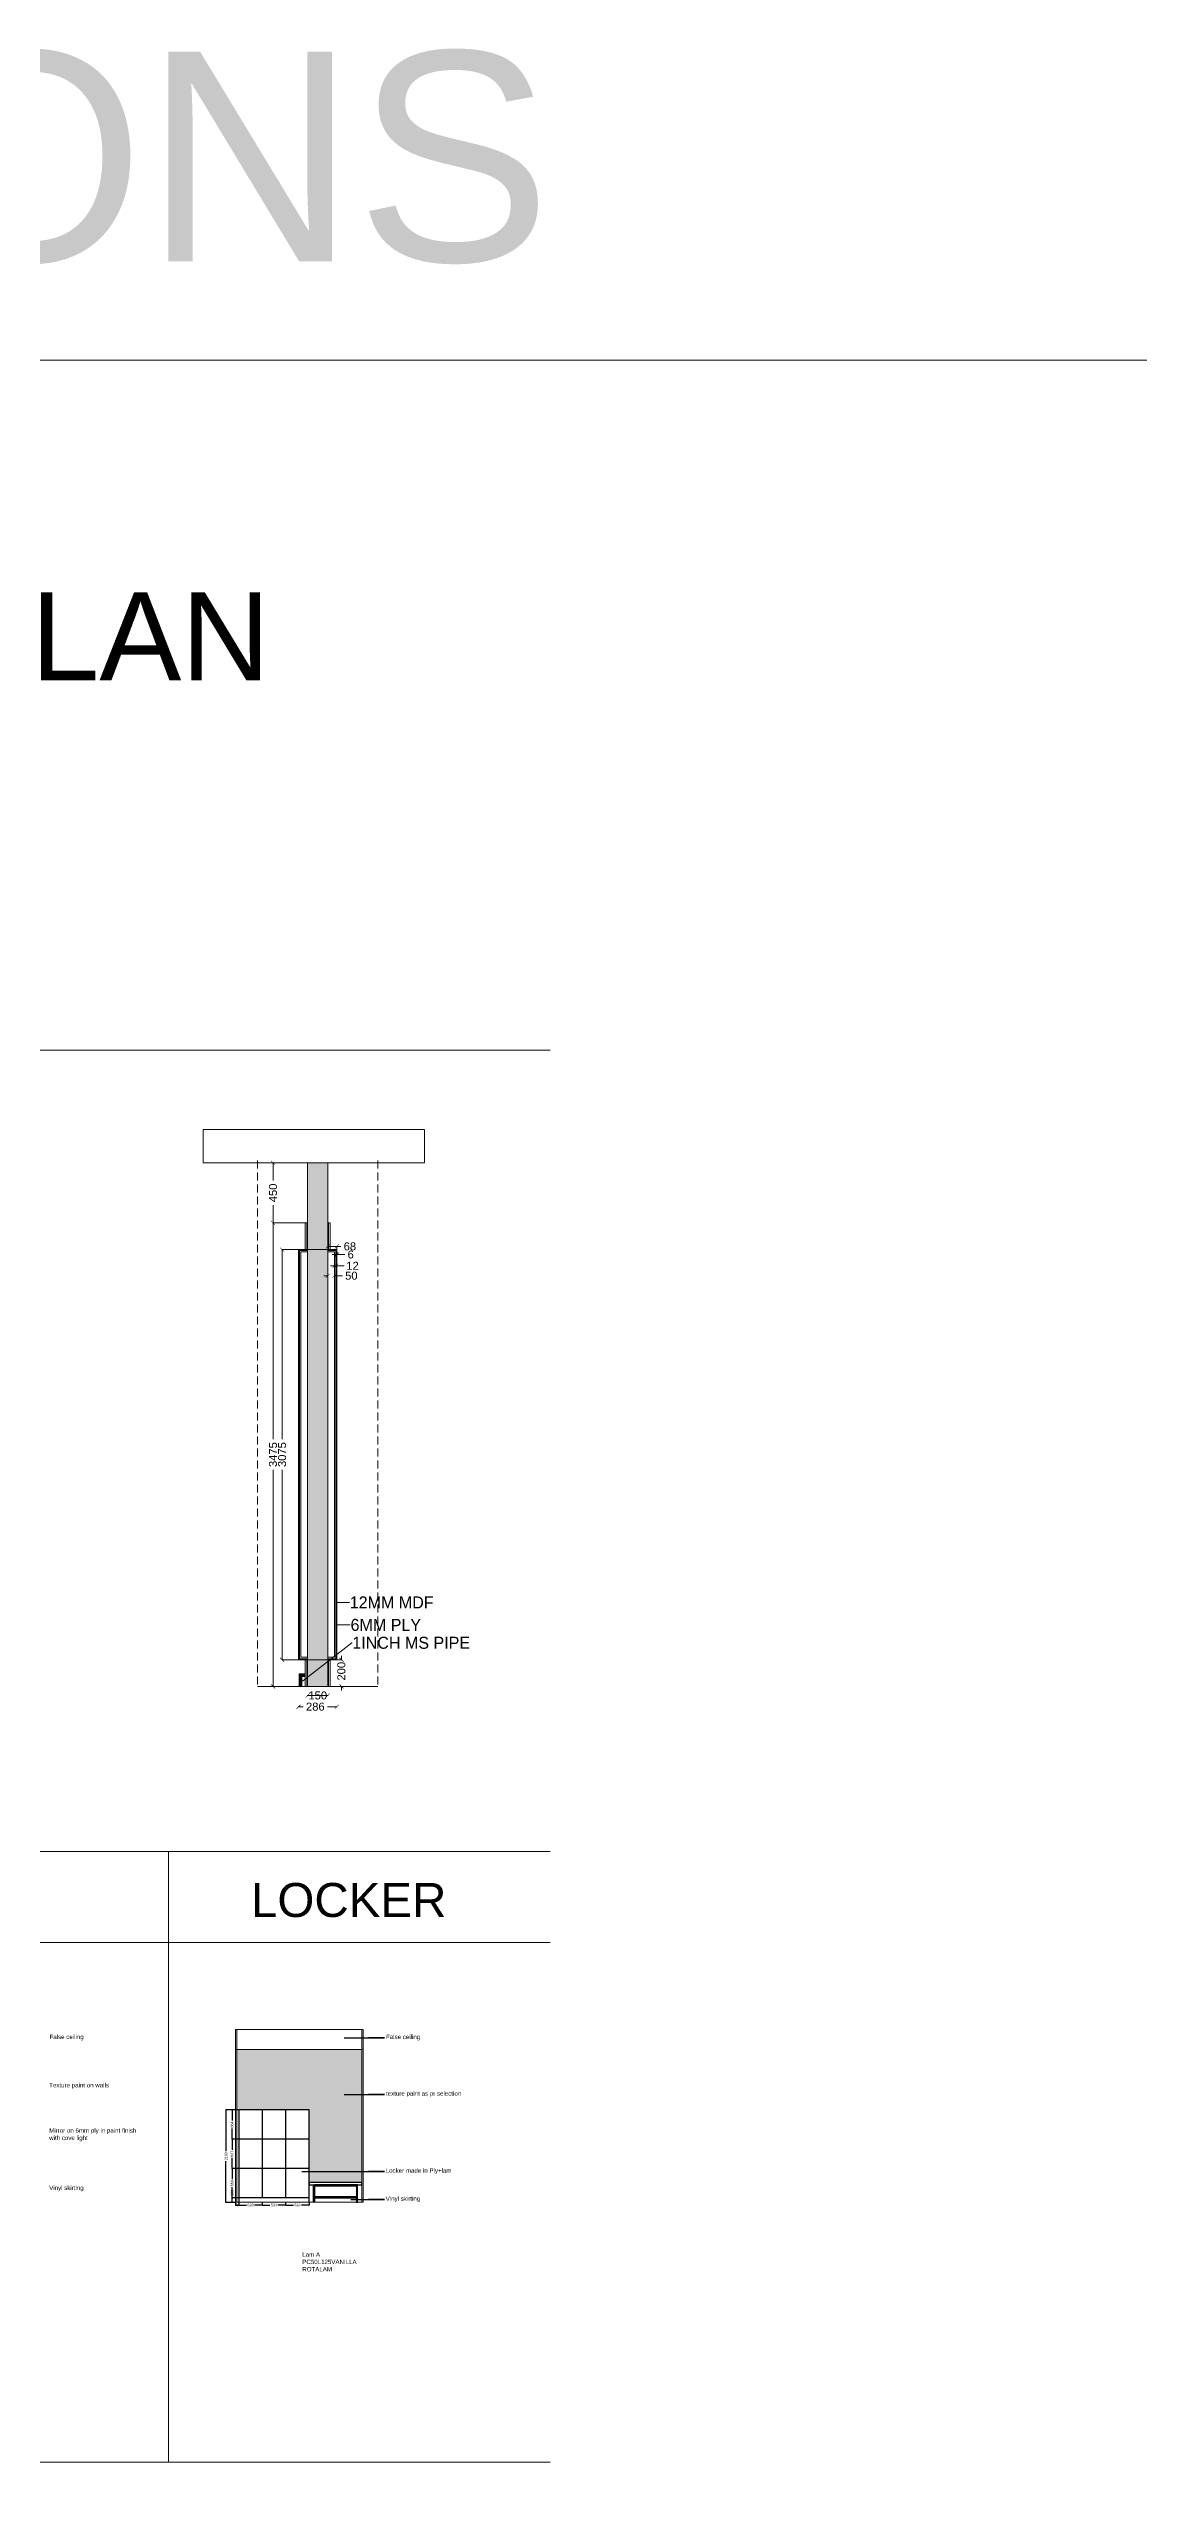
# Model space of a CAD drawing. Header units: millimetres. Extents: x 1464389 to 1998638, y -29162 to 256806.
# Drawn here: x 1908914 to 1933674, y 183540 to 238725 of the extents above; entities that cross this region are included whole.
import ezdxf
from ezdxf import colors
from ezdxf.entities.mleader import LeaderData, LeaderLine
from ezdxf.math import Vec2, Vec3

# ---------------------------------------------------------------- set-up
doc = ezdxf.new("R2010")
doc.units = ezdxf.units.MM
doc.header["$LTSCALE"] = 15
doc.header["$PDMODE"] = 35
doc.linetypes.add('DASHED', pattern=[0.75, 0.5, -0.25])
doc.layers.get('0').update_dxf_attribs({"lineweight": 5})
for name, color, linetype, lineweight in [('A-Hatch', 251, 'Continuous', 9), ('dimension', 1, 'Continuous', 25), ('false ceiling', 124, 'Continuous', 9), ('Hatch', 252, 'Continuous', 15)]:
    doc.layers.add(name, color=color, linetype=linetype, lineweight=lineweight)
doc.layers.add('Furnitures', color=7, linetype='Continuous', lineweight=25, true_color=0x753b00)
doc.layers.add('LS_DR_Skirting', color=154, linetype='Continuous')
doc.layers.add('Text', color=250, linetype='Continuous')
doc.layers.add('TEXTS', color=7, linetype='Continuous', true_color=0x636466)
doc.styles.add('ARIAL', font='arial.ttf')
doc.dimstyles.new('SC-25', dxfattribs={"dimtxt": 60, "dimasz": 30, "dimexe": 0, "dimexo": 0, "dimgap": 25, "dimtad": 0, "dimdec": 0, "dimzin": 0, "dimdsep": 46, "dimtxsty": 'ARIAL', "dimblk": 'ARCHTICK', "dimcen": 0.09, "dimdle": 3, "dimclrd": 251, "dimclre": 251, "dimclrt": 1, "dimadec": 0, "dimazin": 0, "dimtfac": 1, "dimtdec": 0, "dimtofl": 0, "dimtmove": 0, "dimatfit": 2, "dimfxl": 100, "dimtolj": 1, "dimtzin": 0, "dimarcsym": 0})

# ---------------------------------------------------------------- blocks, each defined once
blk = doc.blocks.new('_ArchTick')
at = {"color": 0, "linetype": 'ByBlock', "const_width": 0.15}
blk.add_lwpolyline([(-0.5, -0.5), (0.5, 0.5)], dxfattribs=at)
blk = doc.blocks.new('*D1319')
at = {"layer": 'Defpoints', "color": 0, "ltscale": 0.25, "transparency": 16777216}
for p in [(3435142, 304428), (3435210, 304452), (3435210, 304428)]:
    blk.add_point(p, dxfattribs=at)
at = {"layer": 'dimension', "color": 251, "lineweight": -2, "ltscale": 0.25, "transparency": 16777216}
for p, q in [((3435139, 304452), (3435210, 304452)), ((3435142, 304428), (3435142, 304452)), ((3435210, 304428), (3435210, 304452)), ((3435210, 304452), (3435240, 304452))]:
    blk.add_line(p, q, dxfattribs=at)
at = {"layer": 'dimension', "color": 251, "lineweight": -2, "ltscale": 0.25, "transparency": 16777216, "xscale": 30, "yscale": 30, "zscale": 30, "rotation": 180}
blk.add_blockref('_ArchTick', (3435142, 304452), dxfattribs=at)
at = {"layer": 'dimension', "color": 251, "lineweight": -2, "ltscale": 0.25, "transparency": 16777216, "xscale": 30, "yscale": 30, "zscale": 30}
blk.add_blockref('_ArchTick', (3435210, 304452), dxfattribs=at)
at = {"layer": 'dimension', "color": 1, "ltscale": 0.25, "transparency": 16777216, "insert": (3435308, 304452), "char_height": 60, "attachment_point": 5, "style": 'ARIAL'}
blk.add_mtext('\\A1;68', dxfattribs=at)
blk = doc.blocks.new('*D1320')
at = {"layer": 'Defpoints', "color": 0, "ltscale": 0.25, "transparency": 16777216}
for p in [(3435160, 301353), (3435244, 301353), (3435160, 301153)]:
    blk.add_point(p, dxfattribs=at)
at = {"layer": 'dimension', "color": 251, "lineweight": -2, "ltscale": 0.25, "transparency": 16777216}
for p, q in [((3435160, 301353), (3435244, 301353)), ((3435244, 301353), (3435244, 301383)), ((3435160, 301153), (3435244, 301153)), ((3435244, 301153), (3435244, 301123))]:
    blk.add_line(p, q, dxfattribs=at)
at = {"layer": 'dimension', "color": 251, "lineweight": -2, "ltscale": 0.25, "transparency": 16777216, "xscale": 30, "yscale": 30, "zscale": 30}
for p, rotation in [((3435244, 301353), 270), ((3435244, 301153), 90)]:
    blk.add_blockref('_ArchTick', p, dxfattribs=dict(at, rotation=rotation))
at = {"layer": 'dimension', "color": 1, "ltscale": 0.25, "transparency": 16777216, "insert": (3435244, 301267), "char_height": 60, "attachment_point": 5, "rotation": 90, "style": 'ARIAL'}
blk.add_mtext('\\A1;200', dxfattribs=at)
blk = doc.blocks.new('*D1315')
at = {"layer": 'Defpoints', "color": 0, "ltscale": 0.25, "transparency": 16777216}
for p in [(3434992, 301085), (3435142, 301085), (3435142, 301085)]:
    blk.add_point(p, dxfattribs=at)
at = {"layer": 'dimension', "color": 251, "lineweight": -2, "ltscale": 0.25, "transparency": 16777216}
blk.add_line((3434989, 301085), (3435145, 301085), dxfattribs=at)
at = {"layer": 'dimension', "color": 251, "lineweight": -2, "ltscale": 0.25, "transparency": 16777216, "xscale": 30, "yscale": 30, "zscale": 30, "rotation": 180}
blk.add_blockref('_ArchTick', (3434992, 301085), dxfattribs=at)
at = {"layer": 'dimension', "color": 251, "lineweight": -2, "ltscale": 0.25, "transparency": 16777216, "xscale": 30, "yscale": 30, "zscale": 30}
blk.add_blockref('_ArchTick', (3435142, 301085), dxfattribs=at)
at = {"layer": 'dimension', "color": 1, "ltscale": 0.25, "transparency": 16777216, "insert": (3435067, 301085), "char_height": 60, "attachment_point": 5, "style": 'ARIAL'}
blk.add_mtext('\\A1;150', dxfattribs=at)
blk = doc.blocks.new('*D1316')
at = {"layer": 'Defpoints', "color": 0, "ltscale": 0.25, "transparency": 16777216}
for p in [(3434924, 301001), (3435210, 301001), (3435210, 301001)]:
    blk.add_point(p, dxfattribs=at)
at = {"layer": 'dimension', "color": 251, "lineweight": -2, "ltscale": 0.25, "transparency": 16777216}
for p, q in [((3434921, 301001), (3434957, 301001)), ((3435213, 301001), (3435141, 301001))]:
    blk.add_line(p, q, dxfattribs=at)
at = {"layer": 'dimension', "color": 251, "lineweight": -2, "ltscale": 0.25, "transparency": 16777216, "xscale": 30, "yscale": 30, "zscale": 30, "rotation": 180}
blk.add_blockref('_ArchTick', (3434924, 301001), dxfattribs=at)
at = {"layer": 'dimension', "color": 251, "lineweight": -2, "ltscale": 0.25, "transparency": 16777216, "xscale": 30, "yscale": 30, "zscale": 30}
blk.add_blockref('_ArchTick', (3435210, 301001), dxfattribs=at)
at = {"layer": 'dimension', "color": 1, "ltscale": 0.25, "transparency": 16777216, "insert": (3435049, 301001), "char_height": 60, "attachment_point": 5, "style": 'ARIAL'}
blk.add_mtext('\\A1;286', dxfattribs=at)
blk = doc.blocks.new('*D1321')
at = {"layer": 'Defpoints', "color": 0, "ltscale": 0.25, "transparency": 16777216}
for p in [(3434800, 304428), (3434924, 304428), (3434924, 301353)]:
    blk.add_point(p, dxfattribs=at)
at = {"layer": 'dimension', "color": 251, "lineweight": -2, "ltscale": 0.25, "transparency": 16777216}
for p, q in [((3434800, 304431), (3434800, 303006)), ((3434924, 304428), (3434800, 304428)), ((3434800, 301350), (3434800, 302776)), ((3434924, 301353), (3434800, 301353))]:
    blk.add_line(p, q, dxfattribs=at)
at = {"layer": 'dimension', "color": 251, "lineweight": -2, "ltscale": 0.25, "transparency": 16777216, "xscale": 30, "yscale": 30, "zscale": 30}
for p, rotation in [((3434800, 304428), 90), ((3434800, 301353), 270)]:
    blk.add_blockref('_ArchTick', p, dxfattribs=dict(at, rotation=rotation))
at = {"layer": 'dimension', "color": 1, "ltscale": 0.25, "transparency": 16777216, "insert": (3434800, 302891), "char_height": 60, "attachment_point": 5, "rotation": 90, "style": 'ARIAL'}
blk.add_mtext('\\A1;3075', dxfattribs=at)
blk = doc.blocks.new('*D1322')
at = {"layer": 'Defpoints', "color": 0, "ltscale": 0.25, "transparency": 16777216}
for p in [(3434974, 304628), (3434732, 301153), (3434974, 301153)]:
    blk.add_point(p, dxfattribs=at)
at = {"layer": 'dimension', "color": 251, "lineweight": -2, "ltscale": 0.25, "transparency": 16777216}
for p, q in [((3434732, 304631), (3434732, 303006)), ((3434974, 304628), (3434732, 304628)), ((3434732, 301150), (3434732, 302776)), ((3434974, 301153), (3434732, 301153))]:
    blk.add_line(p, q, dxfattribs=at)
at = {"layer": 'dimension', "color": 251, "lineweight": -2, "ltscale": 0.25, "transparency": 16777216, "xscale": 30, "yscale": 30, "zscale": 30}
for p, rotation in [((3434732, 304628), 90), ((3434732, 301153), 270)]:
    blk.add_blockref('_ArchTick', p, dxfattribs=dict(at, rotation=rotation))
at = {"layer": 'dimension', "color": 1, "ltscale": 0.25, "transparency": 16777216, "insert": (3434732, 302891), "char_height": 60, "attachment_point": 5, "rotation": 90, "style": 'ARIAL'}
blk.add_mtext('\\A1;3475', dxfattribs=at)
blk = doc.blocks.new('*D1323')
at = {"layer": 'Defpoints', "color": 0, "ltscale": 0.25, "transparency": 16777216}
for p in [(3434732, 305078), (3434992, 305078), (3434992, 304628)]:
    blk.add_point(p, dxfattribs=at)
at = {"layer": 'dimension', "color": 251, "lineweight": -2, "ltscale": 0.25, "transparency": 16777216}
for p, q in [((3434732, 305081), (3434732, 304946)), ((3434992, 305078), (3434732, 305078)), ((3434732, 304625), (3434732, 304761)), ((3434992, 304628), (3434732, 304628))]:
    blk.add_line(p, q, dxfattribs=at)
at = {"layer": 'dimension', "color": 251, "lineweight": -2, "ltscale": 0.25, "transparency": 16777216, "xscale": 30, "yscale": 30, "zscale": 30}
for p, rotation in [((3434732, 305078), 90), ((3434732, 304628), 270)]:
    blk.add_blockref('_ArchTick', p, dxfattribs=dict(at, rotation=rotation))
at = {"layer": 'dimension', "color": 1, "ltscale": 0.25, "transparency": 16777216, "insert": (3434732, 304853), "char_height": 60, "attachment_point": 5, "rotation": 90, "style": 'ARIAL'}
blk.add_mtext('\\A1;450', dxfattribs=at)
blk = doc.blocks.new('*D1317')
at = {"layer": 'Defpoints', "color": 0, "ltscale": 0.25, "transparency": 16777216}
for p in [(3435142, 304354), (3435192, 304354), (3435192, 304232)]:
    blk.add_point(p, dxfattribs=at)
at = {"layer": 'dimension', "color": 251, "lineweight": -2, "ltscale": 0.25, "transparency": 16777216}
for p, q in [((3435142, 304354), (3435142, 304232)), ((3435192, 304354), (3435192, 304232)), ((3435142, 304232), (3435112, 304232)), ((3435192, 304232), (3435252, 304232))]:
    blk.add_line(p, q, dxfattribs=at)
at = {"layer": 'dimension', "color": 251, "lineweight": -2, "ltscale": 0.25, "transparency": 16777216, "xscale": 30, "yscale": 30, "zscale": 30}
blk.add_blockref('_ArchTick', (3435142, 304232), dxfattribs=at)
at = {"layer": 'dimension', "color": 251, "lineweight": -2, "ltscale": 0.25, "transparency": 16777216, "xscale": 30, "yscale": 30, "zscale": 30, "rotation": 180}
blk.add_blockref('_ArchTick', (3435192, 304232), dxfattribs=at)
at = {"layer": 'dimension', "color": 1, "ltscale": 0.25, "transparency": 16777216, "insert": (3435319, 304232), "char_height": 60, "attachment_point": 5, "style": 'ARIAL'}
blk.add_mtext('\\A1;50', dxfattribs=at)
blk = doc.blocks.new('*D1318')
at = {"layer": 'Defpoints', "color": 0, "ltscale": 0.25, "transparency": 16777216}
for p in [(3435192, 304384), (3435204, 304384), (3435204, 304307)]:
    blk.add_point(p, dxfattribs=at)
at = {"layer": 'dimension', "color": 251, "lineweight": -2, "ltscale": 0.25, "transparency": 16777216}
for p, q in [((3435192, 304384), (3435192, 304307)), ((3435204, 304384), (3435204, 304307)), ((3435192, 304307), (3435162, 304307)), ((3435204, 304307), (3435264, 304307))]:
    blk.add_line(p, q, dxfattribs=at)
at = {"layer": 'dimension', "color": 251, "lineweight": -2, "ltscale": 0.25, "transparency": 16777216, "xscale": 30, "yscale": 30, "zscale": 30}
blk.add_blockref('_ArchTick', (3435192, 304307), dxfattribs=at)
at = {"layer": 'dimension', "color": 251, "lineweight": -2, "ltscale": 0.25, "transparency": 16777216, "xscale": 30, "yscale": 30, "zscale": 30, "rotation": 180}
blk.add_blockref('_ArchTick', (3435204, 304307), dxfattribs=at)
at = {"layer": 'dimension', "color": 1, "ltscale": 0.25, "transparency": 16777216, "insert": (3435328, 304307), "char_height": 60, "attachment_point": 5, "style": 'ARIAL'}
blk.add_mtext('\\A1;12', dxfattribs=at)
blk = doc.blocks.new('*D1324')
at = {"layer": 'Defpoints', "color": 0, "ltscale": 0.25, "transparency": 16777216}
for p in [(3435204, 304422), (3435210, 304422), (3435210, 304391)]:
    blk.add_point(p, dxfattribs=at)
at = {"layer": 'dimension', "color": 251, "lineweight": -2, "ltscale": 0.25, "transparency": 16777216}
for p, q in [((3435204, 304391), (3435174, 304391)), ((3435204, 304422), (3435204, 304391)), ((3435210, 304422), (3435210, 304391)), ((3435210, 304391), (3435270, 304391))]:
    blk.add_line(p, q, dxfattribs=at)
at = {"layer": 'dimension', "color": 251, "lineweight": -2, "ltscale": 0.25, "transparency": 16777216, "xscale": 30, "yscale": 30, "zscale": 30}
blk.add_blockref('_ArchTick', (3435204, 304391), dxfattribs=at)
at = {"layer": 'dimension', "color": 251, "lineweight": -2, "ltscale": 0.25, "transparency": 16777216, "xscale": 30, "yscale": 30, "zscale": 30, "rotation": 180}
blk.add_blockref('_ArchTick', (3435210, 304391), dxfattribs=at)
at = {"layer": 'dimension', "color": 1, "ltscale": 0.25, "transparency": 16777216, "insert": (3435314, 304391), "char_height": 60, "attachment_point": 5, "style": 'ARIAL'}
blk.add_mtext('\\A1;6', dxfattribs=at)
blk = doc.blocks.new('*D1454')
at = {"layer": 'Defpoints', "color": 0, "ltscale": 0.25, "transparency": 16777216}
for p in [(1913163, 191870), (1912944, 189770), (1913163, 189770)]:
    blk.add_point(p, dxfattribs=at)
at = {"layer": 'dimension', "color": 251, "lineweight": -2, "ltscale": 0.25, "transparency": 16777216}
for p, q in [((1912944, 191873), (1912944, 190935)), ((1913163, 191870), (1912944, 191870)), ((1912944, 189767), (1912944, 190705)), ((1913163, 189770), (1912944, 189770))]:
    blk.add_line(p, q, dxfattribs=at)
at = {"layer": 'dimension', "color": 251, "lineweight": -2, "ltscale": 0.25, "transparency": 16777216, "xscale": 30, "yscale": 30, "zscale": 30}
for p, rotation in [((1912944, 191870), 90), ((1912944, 189770), 270)]:
    blk.add_blockref('_ArchTick', p, dxfattribs=dict(at, rotation=rotation))
at = {"layer": 'dimension', "color": 1, "ltscale": 0.25, "transparency": 16777216, "insert": (1912944, 190820), "char_height": 60, "attachment_point": 5, "rotation": 90, "style": 'ARIAL'}
blk.add_mtext('\\A1;2100', dxfattribs=at)
blk = doc.blocks.new('*D1455')
at = {"layer": 'Defpoints', "color": 0, "ltscale": 0.25, "transparency": 16777216}
for p in [(1913084, 189870), (1913163, 189870), (1913163, 189770)]:
    blk.add_point(p, dxfattribs=at)
at = {"layer": 'dimension', "color": 251, "lineweight": -2, "ltscale": 0.25, "transparency": 16777216}
for p, q in [((1913084, 189870), (1913084, 189900)), ((1913163, 189870), (1913084, 189870)), ((1913084, 189767), (1913084, 189870)), ((1913163, 189770), (1913084, 189770))]:
    blk.add_line(p, q, dxfattribs=at)
at = {"layer": 'dimension', "color": 251, "lineweight": -2, "ltscale": 0.25, "transparency": 16777216, "xscale": 30, "yscale": 30, "zscale": 30}
for p, rotation in [((1913084, 189870), 90), ((1913084, 189770), 270)]:
    blk.add_blockref('_ArchTick', p, dxfattribs=dict(at, rotation=rotation))
at = {"layer": 'dimension', "color": 1, "ltscale": 0.25, "transparency": 16777216, "insert": (1913084, 189988), "char_height": 60, "attachment_point": 5, "rotation": 90, "style": 'ARIAL'}
blk.add_mtext('\\A1;100', dxfattribs=at)
blk = doc.blocks.new('*D1456')
at = {"layer": 'Defpoints', "color": 0, "ltscale": 0.25, "transparency": 16777216}
for p in [(1913084, 190539), (1913163, 190539), (1913163, 189870)]:
    blk.add_point(p, dxfattribs=at)
at = {"layer": 'dimension', "color": 251, "lineweight": -2, "ltscale": 0.25, "transparency": 16777216}
for p, q in [((1913084, 190542), (1913084, 190296)), ((1913163, 190539), (1913084, 190539)), ((1913084, 189867), (1913084, 190113)), ((1913163, 189870), (1913084, 189870))]:
    blk.add_line(p, q, dxfattribs=at)
at = {"layer": 'dimension', "color": 251, "lineweight": -2, "ltscale": 0.25, "transparency": 16777216, "xscale": 30, "yscale": 30, "zscale": 30}
for p, rotation in [((1913084, 190539), 90), ((1913084, 189870), 270)]:
    blk.add_blockref('_ArchTick', p, dxfattribs=dict(at, rotation=rotation))
at = {"layer": 'dimension', "color": 1, "ltscale": 0.25, "transparency": 16777216, "insert": (1913084, 190204), "char_height": 60, "attachment_point": 5, "rotation": 90, "style": 'ARIAL'}
blk.add_mtext('\\A1;669', dxfattribs=at)
blk = doc.blocks.new('*D1457')
at = {"layer": 'Defpoints', "color": 0, "ltscale": 0.25, "transparency": 16777216}
for p in [(1913084, 191206), (1913163, 191206), (1913163, 190539)]:
    blk.add_point(p, dxfattribs=at)
at = {"layer": 'dimension', "color": 251, "lineweight": -2, "ltscale": 0.25, "transparency": 16777216}
for p, q in [((1913084, 191209), (1913084, 190964)), ((1913163, 191206), (1913084, 191206)), ((1913084, 190536), (1913084, 190781)), ((1913163, 190539), (1913084, 190539))]:
    blk.add_line(p, q, dxfattribs=at)
at = {"layer": 'dimension', "color": 251, "lineweight": -2, "ltscale": 0.25, "transparency": 16777216, "xscale": 30, "yscale": 30, "zscale": 30}
for p, rotation in [((1913084, 191206), 90), ((1913084, 190539), 270)]:
    blk.add_blockref('_ArchTick', p, dxfattribs=dict(at, rotation=rotation))
at = {"layer": 'dimension', "color": 1, "ltscale": 0.25, "transparency": 16777216, "insert": (1913084, 190872), "char_height": 60, "attachment_point": 5, "rotation": 90, "style": 'ARIAL'}
blk.add_mtext('\\A1;667', dxfattribs=at)
blk = doc.blocks.new('*D1458')
at = {"layer": 'Defpoints', "color": 0, "ltscale": 0.25, "transparency": 16777216}
for p in [(1913084, 191870), (1913163, 191870), (1913163, 191206)]:
    blk.add_point(p, dxfattribs=at)
at = {"layer": 'dimension', "color": 251, "lineweight": -2, "ltscale": 0.25, "transparency": 16777216}
for p, q in [((1913084, 191873), (1913084, 191629)), ((1913163, 191870), (1913084, 191870)), ((1913084, 191203), (1913084, 191447)), ((1913163, 191206), (1913084, 191206))]:
    blk.add_line(p, q, dxfattribs=at)
at = {"layer": 'dimension', "color": 251, "lineweight": -2, "ltscale": 0.25, "transparency": 16777216, "xscale": 30, "yscale": 30, "zscale": 30}
for p, rotation in [((1913084, 191870), 90), ((1913084, 191206), 270)]:
    blk.add_blockref('_ArchTick', p, dxfattribs=dict(at, rotation=rotation))
at = {"layer": 'dimension', "color": 1, "ltscale": 0.25, "transparency": 16777216, "insert": (1913084, 191538), "char_height": 60, "attachment_point": 5, "rotation": 90, "style": 'ARIAL'}
blk.add_mtext('\\A1;664', dxfattribs=at)
blk = doc.blocks.new('*D1375')
at = {"layer": 'Defpoints', "color": 0, "ltscale": 0.25, "transparency": 16777216}
for p in [(1913163, 189772), (1913233, 189772), (1913233, 189706)]:
    blk.add_point(p, dxfattribs=at)
at = {"layer": 'dimension', "color": 251, "lineweight": -2, "ltscale": 0.25, "transparency": 16777216}
for p, q in [((1913160, 189706), (1913236, 189706)), ((1913163, 189772), (1913163, 189706)), ((1913233, 189772), (1913233, 189706))]:
    blk.add_line(p, q, dxfattribs=at)
at = {"layer": 'dimension', "color": 251, "lineweight": -2, "ltscale": 0.25, "transparency": 16777216, "xscale": 30, "yscale": 30, "zscale": 30, "rotation": 180}
blk.add_blockref('_ArchTick', (1913163, 189706), dxfattribs=at)
at = {"layer": 'dimension', "color": 251, "lineweight": -2, "ltscale": 0.25, "transparency": 16777216, "xscale": 30, "yscale": 30, "zscale": 30}
blk.add_blockref('_ArchTick', (1913233, 189706), dxfattribs=at)
at = {"layer": 'dimension', "color": 1, "ltscale": 0.25, "transparency": 16777216, "insert": (1913198, 189706), "char_height": 60, "attachment_point": 5, "style": 'ARIAL'}
blk.add_mtext('\\A1;70', dxfattribs=at)
blk = doc.blocks.new('*D1376')
at = {"layer": 'Defpoints', "color": 0, "ltscale": 0.25, "transparency": 16777216}
for p in [(1913233, 189772), (1913766, 189772), (1913766, 189706)]:
    blk.add_point(p, dxfattribs=at)
at = {"layer": 'dimension', "color": 251, "lineweight": -2, "ltscale": 0.25, "transparency": 16777216}
for p, q in [((1913230, 189706), (1913409, 189706)), ((1913233, 189772), (1913233, 189706)), ((1913769, 189706), (1913591, 189706)), ((1913766, 189772), (1913766, 189706))]:
    blk.add_line(p, q, dxfattribs=at)
at = {"layer": 'dimension', "color": 251, "lineweight": -2, "ltscale": 0.25, "transparency": 16777216, "xscale": 30, "yscale": 30, "zscale": 30, "rotation": 180}
blk.add_blockref('_ArchTick', (1913233, 189706), dxfattribs=at)
at = {"layer": 'dimension', "color": 251, "lineweight": -2, "ltscale": 0.25, "transparency": 16777216, "xscale": 30, "yscale": 30, "zscale": 30}
blk.add_blockref('_ArchTick', (1913766, 189706), dxfattribs=at)
at = {"layer": 'dimension', "color": 1, "ltscale": 0.25, "transparency": 16777216, "insert": (1913500, 189706), "char_height": 60, "attachment_point": 5, "style": 'ARIAL'}
blk.add_mtext('\\A1;533', dxfattribs=at)
blk = doc.blocks.new('*D1377')
at = {"layer": 'Defpoints', "color": 0, "ltscale": 0.25, "transparency": 16777216}
for p in [(1913766, 189772), (1914300, 189772), (1914300, 189706)]:
    blk.add_point(p, dxfattribs=at)
at = {"layer": 'dimension', "color": 251, "lineweight": -2, "ltscale": 0.25, "transparency": 16777216}
for p, q in [((1913763, 189706), (1913942, 189706)), ((1913766, 189772), (1913766, 189706)), ((1914303, 189706), (1914124, 189706)), ((1914300, 189772), (1914300, 189706))]:
    blk.add_line(p, q, dxfattribs=at)
at = {"layer": 'dimension', "color": 251, "lineweight": -2, "ltscale": 0.25, "transparency": 16777216, "xscale": 30, "yscale": 30, "zscale": 30, "rotation": 180}
blk.add_blockref('_ArchTick', (1913766, 189706), dxfattribs=at)
at = {"layer": 'dimension', "color": 251, "lineweight": -2, "ltscale": 0.25, "transparency": 16777216, "xscale": 30, "yscale": 30, "zscale": 30}
blk.add_blockref('_ArchTick', (1914300, 189706), dxfattribs=at)
at = {"layer": 'dimension', "color": 1, "ltscale": 0.25, "transparency": 16777216, "insert": (1914033, 189706), "char_height": 60, "attachment_point": 5, "style": 'ARIAL'}
blk.add_mtext('\\A1;533', dxfattribs=at)
blk = doc.blocks.new('*D1378')
at = {"layer": 'Defpoints', "color": 0, "ltscale": 0.25, "transparency": 16777216}
for p in [(1914300, 189772), (1914833, 189772), (1914833, 189706)]:
    blk.add_point(p, dxfattribs=at)
at = {"layer": 'dimension', "color": 251, "lineweight": -2, "ltscale": 0.25, "transparency": 16777216}
for p, q in [((1914297, 189706), (1914475, 189706)), ((1914300, 189772), (1914300, 189706)), ((1914836, 189706), (1914658, 189706)), ((1914833, 189772), (1914833, 189706))]:
    blk.add_line(p, q, dxfattribs=at)
at = {"layer": 'dimension', "color": 251, "lineweight": -2, "ltscale": 0.25, "transparency": 16777216, "xscale": 30, "yscale": 30, "zscale": 30, "rotation": 180}
blk.add_blockref('_ArchTick', (1914300, 189706), dxfattribs=at)
at = {"layer": 'dimension', "color": 251, "lineweight": -2, "ltscale": 0.25, "transparency": 16777216, "xscale": 30, "yscale": 30, "zscale": 30}
blk.add_blockref('_ArchTick', (1914833, 189706), dxfattribs=at)
at = {"layer": 'dimension', "color": 1, "ltscale": 0.25, "transparency": 16777216, "insert": (1914566, 189706), "char_height": 60, "attachment_point": 5, "style": 'ARIAL'}
blk.add_mtext('\\A1;533', dxfattribs=at)
blk = doc.blocks.new('CO')
at = {"ltscale": 0.25, "true_color": 0xf8d731}
h = blk.add_hatch(color=40, dxfattribs=at)
h.dxf.hatch_style = 1
h.paths.add_polyline_path([(3434948.6, 301228.2), (3434973.6, 301228.2), (3434973.6, 301248.2), (3434928.6, 301248.2), (3434928.6, 301153.2), (3434948.6, 301153.2)])
at = {"layer": 'Hatch'}
h = blk.add_hatch(color=256, dxfattribs=at)
h.dxf.hatch_style = 1
h.paths.add_polyline_path([(3435141.6, 301353.2), (3434991.6, 301353.2), (3434991.6, 301153.2), (3435141.6, 301153.2)])
h.paths.add_polyline_path([(3435141.6, 304428.2), (3434991.6, 304428.2), (3434991.6, 301353.2), (3435141.6, 301353.2)])
h.paths.add_polyline_path([(3435141.6, 304628.2), (3434991.6, 304628.2), (3434991.6, 304428.2), (3435141.6, 304428.2)])
h.paths.add_polyline_path([(3435141.6, 305078.2), (3434991.6, 305078.2), (3434991.6, 304628.2), (3435141.6, 304628.2)])
at = {"linetype": 'DASHED', "ltscale": 8}
for p, q in [((3434616.6, 305096.2), (3434616.6, 301153.2)), ((3435516.6, 305096.2), (3435516.6, 301153.2))]:
    blk.add_line(p, q, dxfattribs=at)
at = {"ltscale": 0.25}
for p, q in [((3434991.6, 304428.2), (3434991.6, 305078.2)), ((3435141.6, 304428.2), (3435141.6, 305078.2)), ((3434973.6, 304628.2), (3434991.6, 304628.2)), ((3434991.6, 304628.2), (3434991.6, 301353.2)), ((3435141.6, 304628.2), (3435141.6, 301353.2)), ((3435141.6, 304628.2), (3435159.6, 304628.2)), ((3434923.6, 301353.2), (3434923.6, 304428.2)), ((3435209.6, 301353.2), (3435209.6, 304428.2)), ((3434991.6, 301353.2), (3435141.6, 301353.2)), ((3434991.6, 301153.2), (3434991.6, 301353.2)), ((3435141.6, 301153.2), (3435141.6, 301353.2)), ((3434616.6, 301153.2), (3435516.6, 301153.2)), ((3434928.6, 301248.2), (3434928.6, 301153.2)), ((3434928.6, 301248.2), (3434973.6, 301248.2)), ((3434948.6, 301228.2), (3434948.6, 301153.2)), ((3434948.6, 301228.2), (3434973.6, 301228.2)), ((3434991.6, 301153.2), (3435141.6, 301153.2))]:
    blk.add_line(p, q, dxfattribs=at)
for points in [[(3434209.5, 305328.2), (3435865.9, 305328.2), (3435865.9, 305078.2), (3434209.5, 305078.2)], [(3434991.6, 301353.2), (3435141.6, 301353.2), (3435141.6, 301153.2), (3434991.6, 301153.2)]]:
    blk.add_lwpolyline(points, close=True, dxfattribs=at)
for points in [[(3434973.6, 304428.2), (3434973.6, 304628.2)], [(3434985.6, 304428.2), (3434985.6, 304628.2)], [(3435147.6, 304628.2), (3435147.6, 304428.2)], [(3435159.6, 304628.2), (3435159.6, 304428.2)], [(3435141.6, 301353.2), (3435209.6, 301353.2), (3435209.6, 304428.2), (3434923.6, 304428.2), (3434923.6, 301353.2), (3434991.6, 301353.2)], [(3434991.6, 304422.2), (3434929.6, 304422.2), (3434929.6, 301359.2), (3434991.6, 301359.2)], [(3434991.6, 304410.2), (3434941.6, 304410.2), (3434941.6, 301371.2), (3434991.6, 301371.2)], [(3435141.6, 301359.2), (3435203.6, 301359.2), (3435203.6, 304422.2), (3435141.6, 304422.2)], [(3435141.6, 301371.2), (3435191.6, 301371.2), (3435191.6, 304410.2), (3435141.6, 304410.2)], [(3434973.6, 301153.2), (3434973.6, 301353.2)], [(3434985.6, 301153.2), (3434985.6, 301353.2)], [(3435147.6, 301353.2), (3435147.6, 301153.2)], [(3435159.6, 301353.2), (3435159.6, 301153.2)]]:
    blk.add_lwpolyline(points, dxfattribs=at)
at = {"layer": 'dimension', "ltscale": 0.25}
for base, p1, p2, picture, middle in [((3434731.8, 305078.2), (3434991.6, 304628.2), (3434991.6, 305078.2), '*D1323', (3434731.8, 304853.2)), ((3434731.8, 301153.2), (3434973.6, 304628.2), (3434973.6, 301153.2), '*D1322', (3434731.8, 302890.7)), ((3434799.7, 304428.2), (3434923.6, 301353.2), (3434923.6, 304428.2), '*D1321', (3434799.7, 302890.7))]:
    dim = blk.add_linear_dim(base=base, p1=p1, p2=p2, angle=90, dimstyle='SC-25', dxfattribs=at)
    dim.commit()
    dim.dimension.update_dxf_attribs({"geometry": picture, "text_midpoint": middle})
for base, p1, p2, picture, middle in [((3435191.6, 304231.7), (3435141.6, 304354.2), (3435191.6, 304354.2), '*D1317', (3435319.5, 304231.7)), ((3435209.6, 304452), (3435141.6, 304428.2), (3435209.6, 304428.2), '*D1319', (3435307.8, 304452)), ((3435203.6, 304307.1), (3435191.6, 304384.4), (3435203.6, 304384.4), '*D1318', (3435328.4, 304307.1)), ((3435209.6, 304390.6), (3435203.6, 304422.2), (3435209.6, 304428.2), '*D1324', (3435314.4, 304390.6))]:
    dim = blk.add_linear_dim(base=base, p1=p1, p2=p2, dimstyle='SC-25', dxfattribs=at)
    dim.commit()
    dim.dimension.update_dxf_attribs({"geometry": picture, "text_midpoint": middle})
dim = blk.add_linear_dim(base=(3435244.3, 301353.2), p1=(3435159.6, 301153.2), p2=(3435159.6, 301353.2), angle=90, dimstyle='SC-25', dxfattribs=at)
dim.commit()
dim.dimension.update_dxf_attribs({"geometry": '*D1320', "text_midpoint": (3435244.3, 301266.5), "dimtype": 128})
for base, p1, p2, picture, middle in [((3435141.6, 301084.8), (3434991.6, 301084.8), (3435141.6, 301084.8), '*D1315', (3435066.6, 301084.8)), ((3435209.6, 301001), (3434923.6, 301001), (3435209.6, 301001), '*D1316', (3435049, 301001))]:
    dim = blk.add_linear_dim(base=base, p1=p1, p2=p2, dimstyle='SC-25', dxfattribs=at)
    dim.commit()
    dim.dimension.update_dxf_attribs({"geometry": picture, "text_midpoint": middle, "dimtype": 128})
at = {"ltscale": 0.25}
ml = blk.add_multileader_mtext('Standard', dxfattribs=at)
ml.set_content('{\\C1;12MM MDF}', color=256)
ml.set_leader_properties()
ml.build(insert=Vec2(0, 0))
ml.multileader.update_dxf_attribs({"text_right_attachment_type": 6, "dogleg_length": 0.36})
ctx = ml.context
ctx.base_point, ctx.char_height, ctx.plane_origin = Vec3(3435305, 301782.7), 90, Vec3(3435203.6, 301782.7)
ctx.right_attachment = 6
notes = []
notes.append((ctx, [(0, (1, 1, 0), (3435304.6, 301782.7), (1, 0), 0.36, [(0, [(3435203.6, 301782.7)], 0, [])])]))
ctx.mtext.insert, ctx.mtext.width, ctx.mtext.flow_direction = Vec3(3435307, 301827.7), 726.512, 5
ml = blk.add_multileader_mtext('Standard', dxfattribs=at)
ml.set_content('{\\C1;6MM PLY}', color=256)
ml.set_leader_properties()
ml.build(insert=Vec2(0, 0))
ml.multileader.update_dxf_attribs({"text_right_attachment_type": 6, "dogleg_length": 0.36})
ctx = ml.context
ctx.base_point, ctx.char_height, ctx.plane_origin = Vec3(3435311, 301614.4), 90, Vec3(3435209.6, 301614.4)
ctx.right_attachment = 6
notes.append((ctx, [(0, (1, 1, 0), (3435310.6, 301614.4), (1, 0), 0.36, [(0, [(3435209.6, 301614.4)], 0, [])])]))
ctx.mtext.insert, ctx.mtext.flow_direction = Vec3(3435313, 301659.4), 5
ml = blk.add_multileader_mtext('Standard', dxfattribs=at)
ml.set_content('{\\C1;1INCH MS PIPE}', color=256)
ml.set_leader_properties()
ml.build(insert=Vec2(0, 0))
ml.multileader.update_dxf_attribs({"text_right_attachment_type": 6, "dogleg_length": 0.36})
ctx = ml.context
ctx.base_point, ctx.char_height, ctx.plane_origin = Vec3(3435324.1, 301480.1), 90, Vec3(3434948.6, 301190.7)
ctx.right_attachment = 6
notes.append((ctx, [(0, (1, 1, 0), (3435323.7, 301480.1), (1, 0), 0.36, [(0, [(3434948.6, 301190.7)], 0, [])])]))
ctx.mtext.insert, ctx.mtext.flow_direction = Vec3(3435326.1, 301525.1), 5
for ctx, leaders in notes:
    for number, flags, end, landing, length, lines in leaders:
        leader = LeaderData()
        leader.index, (leader.has_last_leader_line, leader.has_dogleg_vector, leader.attachment_direction) = number, flags
        leader.last_leader_point, leader.dogleg_vector, leader.dogleg_length = Vec3(end), Vec3(landing), length
        for number, points, colour, breaks in lines:
            line = LeaderLine()
            line.index, line.vertices, line.color, line.breaks = number, Vec3.list(points), colors.encode_raw_color(colour), breaks
            leader.lines.append(line)
        ctx.leaders.append(leader)

msp = doc.modelspace()

# ---------------------------------------------------------------- hatches: boundary and pattern name
at = {"layer": 'Hatch', "ltscale": 0.25}
h = msp.add_hatch(dxfattribs=at)
h.set_pattern_fill('DOTS', color=256, scale=20)
h.set_pattern_definition([(0, (620855.3, 312523.74), (15.875, 31.75), [0, -31.75])])
h.paths.add_polyline_path([(1916033.1, 193245.1), (1913193.1, 193245.1), (1913193.1, 191870.1), (1914833.1, 191870.1), (1914833.1, 190220.1), (1916033.1, 190220.1)])

# ---------------------------------------------------------------- linework, layer by layer
at = {"ltscale": 0.25}
for p, q in [((1875640.4, 215961.1), (1920308.5, 215961.1)), ((1875640.4, 197742.5), (1920308.5, 197742.5)), ((1911638.7, 197742.5), (1911638.7, 183860.7)), ((1875640.4, 195677.8), (1920308.5, 195677.8)), ((1914833.1, 189770.1), (1913163.1, 189770.1)), ((1875640.4, 183860.7), (1920308.5, 183860.7))]:
    msp.add_line(p, q, dxfattribs=at)
for p, q in [((1913163.1, 189770.1), (1913163.1, 193695.1)), ((1916063.1, 193695.1), (1913163.1, 193695.1)), ((1916033.1, 189770.1), (1916033.1, 193695.1)), ((1916063.1, 189770.1), (1913163.1, 189770.1))]:
    msp.add_line(p, q)
msp.add_lwpolyline([(1871257.5, 231643.1), (1934947.7, 231643.1), (1934947.7, 114142.5), (1871257.5, 114142.5)], close=True, dxfattribs=at)
at = {"layer": 'A-Hatch'}
for p, q in [((1913193.1, 189770.1), (1913193.1, 193695.1)), ((1916063.1, 189770.1), (1916063.1, 193695.1))]:
    msp.add_line(p, q, dxfattribs=at)
at = {"layer": 'false ceiling', "ltscale": 0.25}
msp.add_line((1916063.1, 193245.1), (1913163.1, 193245.1), dxfattribs=at)
at = {"layer": 'Furnitures', "ltscale": 0.25}
for p, q in [((1914833.1, 191870.1), (1913163.1, 191870.1)), ((1913233.1, 191870.1), (1913233.1, 189770.1)), ((1913766.5, 191870.1), (1913766.5, 189871.7)), ((1914299.8, 191870.1), (1914299.8, 189871.7)), ((1914833.1, 191205.7), (1913163.1, 191205.7)), ((1914833.1, 190538.7), (1913163.1, 190538.7))]:
    msp.add_line(p, q, dxfattribs=at)
at = {"layer": 'Furnitures'}
msp.add_line((1914833.1, 189770.1), (1914833.1, 191870.1), dxfattribs=at)
at = {"layer": 'Furnitures', "ltscale": 0.25}
for points in [[(1914833.1, 190170.1), (1916033.1, 190170.1), (1916033.1, 190220.1), (1914833.1, 190220.1)], [(1914933.1, 190170.1), (1914958.1, 190170.1), (1914958.1, 189770.1), (1914933.1, 189770.1)], [(1914958.1, 190145.1), (1915908.1, 190145.1), (1915908.1, 190170.1), (1914958.1, 190170.1)], [(1914958.1, 189870.1), (1915908.1, 189870.1), (1915908.1, 189895.1), (1914958.1, 189895.1)], [(1915933.1, 190170.1), (1915908.1, 190170.1), (1915908.1, 189770.1), (1915933.1, 189770.1)]]:
    msp.add_lwpolyline(points, close=True, dxfattribs=at)
at = {"layer": 'LS_DR_Skirting', "ltscale": 0.25}
msp.add_line((1914833.1, 189869.7), (1913163.1, 189869.7), dxfattribs=at)

# ---------------------------------------------------------------- block references
at = {"xscale": 3.0316595461745, "yscale": 3.0316595461745, "zscale": 3.0316595461745}
msp.add_blockref('CO', (-8498925, -711496.7), dxfattribs=at)

# ---------------------------------------------------------------- texts
at = {"layer": 'Text', "color": 3, "attachment_point": 1, "style": 'ARIAL'}
for s, insert, char_height, width in [('ELEVATIONS', (1878539.6, 238653.5), 4764.8, 201206.509), ('\\pxqc;TERRACE FLOOR PLAN', (1878106.3, 226366.5), 2000, 39860.083)]:
    msp.add_mtext(s, dxfattribs=dict(at, insert=insert, char_height=char_height, width=width))
at = {"layer": 'Text', "color": 3, "insert": (1913511.2, 197028.5), "char_height": 773.26, "attachment_point": 1, "style": 'ARIAL'}
msp.add_mtext_dynamic_manual_height_columns('LOCKER', width=6623.106, gutter_width=10.2, heights=[313.4], dxfattribs=at)
at = {"layer": 'Text', "char_height": 100, "attachment_point": 3, "style": 'ARIAL'}
for s, insert, width in [('\\pxql;False ceiling', (1911794.1, 193580.3), 2858.77), ('\\pxql;False ceiling', (1919439.3, 193580.3), 2858.77), ('\\pxql;Texture paint on walls', (1911065.3, 192483.3), 2137.719), ('\\pxql;texture paint as pr selection', (1919439.3, 192293.7), 2858.77), ('\\pxql;Mirror on 6mm ply in paint finish with cove light', (1911065.3, 191452.8), 2137.719), ('\\pxql;Locker made in Ply+lam', (1918710.5, 190542.6), 2137.719), ('\\pxql;Vinyl skirting', (1911065.3, 190150.8), 2137.719), ('\\pxql;Vinyl skirting', (1918710.5, 189904.4), 2137.719), ('\\pxql;Lam A\\PPC50L125VANILLA\\PROTALAM', (1917536.7, 188632.9), 2858.77)]:
    msp.add_mtext(s, dxfattribs=dict(at, insert=insert, width=width))

# ---------------------------------------------------------------- dimensions: what is measured, and where the dimension line sits
at = {"layer": 'dimension', "ltscale": 0.25}
for base, p1, p2, picture, middle in [((1912944.2, 189770.1), (1913163.1, 191870.1), (1913163.1, 189770.1), '*D1454', (1912944.2, 190820.1)), ((1913084.3, 189869.7), (1913163.1, 189770.1), (1913163.1, 189869.7), '*D1455', (1913084.3, 189988))]:
    dim = msp.add_linear_dim(base=base, p1=p1, p2=p2, angle=90, dimstyle='SC-25', dxfattribs=at)
    dim.commit()
    dim.dimension.update_dxf_attribs({"geometry": picture, "text_midpoint": middle})
for base, p1, p2, picture, middle in [((1913084.3, 191870.1), (1913163.1, 191205.7), (1913163.1, 191870.1), '*D1458', (1913084.3, 191537.9)), ((1913084.3, 191205.7), (1913163.1, 190538.7), (1913163.1, 191205.7), '*D1457', (1913084.3, 190872.2)), ((1913084.3, 190538.7), (1913163.1, 189869.7), (1913163.1, 190538.7), '*D1456', (1913084.3, 190204.2))]:
    dim = msp.add_linear_dim(base=base, p1=p1, p2=p2, angle=90, dimstyle='SC-25', override={"dimtmove": 1}, dxfattribs=at)
    dim.commit()
    dim.dimension.update_dxf_attribs({"geometry": picture, "text_midpoint": middle})
dim = msp.add_linear_dim(base=(1913233.1, 189706.2), p1=(1913163.1, 189772.1), p2=(1913233.1, 189772.1), dimstyle='SC-25', dxfattribs=at)
dim.commit()
dim.dimension.update_dxf_attribs({"geometry": '*D1375', "text_midpoint": (1913198.1, 189706.2), "dimtype": 160})
for base, p1, p2, picture, middle in [((1913766.5, 189706.2), (1913233.1, 189772.1), (1913766.5, 189772.1), '*D1376', (1913499.8, 189706.2)), ((1914299.8, 189706.2), (1913766.5, 189772.1), (1914299.8, 189772.1), '*D1377', (1914033.1, 189706.2)), ((1914833.1, 189706.2), (1914299.8, 189772.1), (1914833.1, 189772.1), '*D1378', (1914566.5, 189706.2))]:
    dim = msp.add_linear_dim(base=base, p1=p1, p2=p2, dimstyle='SC-25', override={"dimtmove": 1}, dxfattribs=at)
    dim.commit()
    dim.dimension.update_dxf_attribs({"geometry": picture, "text_midpoint": middle})

# ---------------------------------------------------------------- leaders
at = {"layer": 'TEXTS'}
for points in [[(1915628.6, 193508.3), (1916545.8, 193508.3), (1916183.3, 193508.3)], [(1915628.6, 192221.6), (1916545.8, 192221.6), (1916183.3, 192221.6)], [(1914669, 190470.5), (1916545.8, 190470.5), (1916183.3, 190470.5)], [(1915782.7, 189832.4), (1916545.8, 189832.4), (1916183.3, 189832.4)]]:
    msp.add_leader(points, dimstyle='SC-25', override={"dimtad": 0}, dxfattribs=at)

doc.saveas('drawing.dxf')
